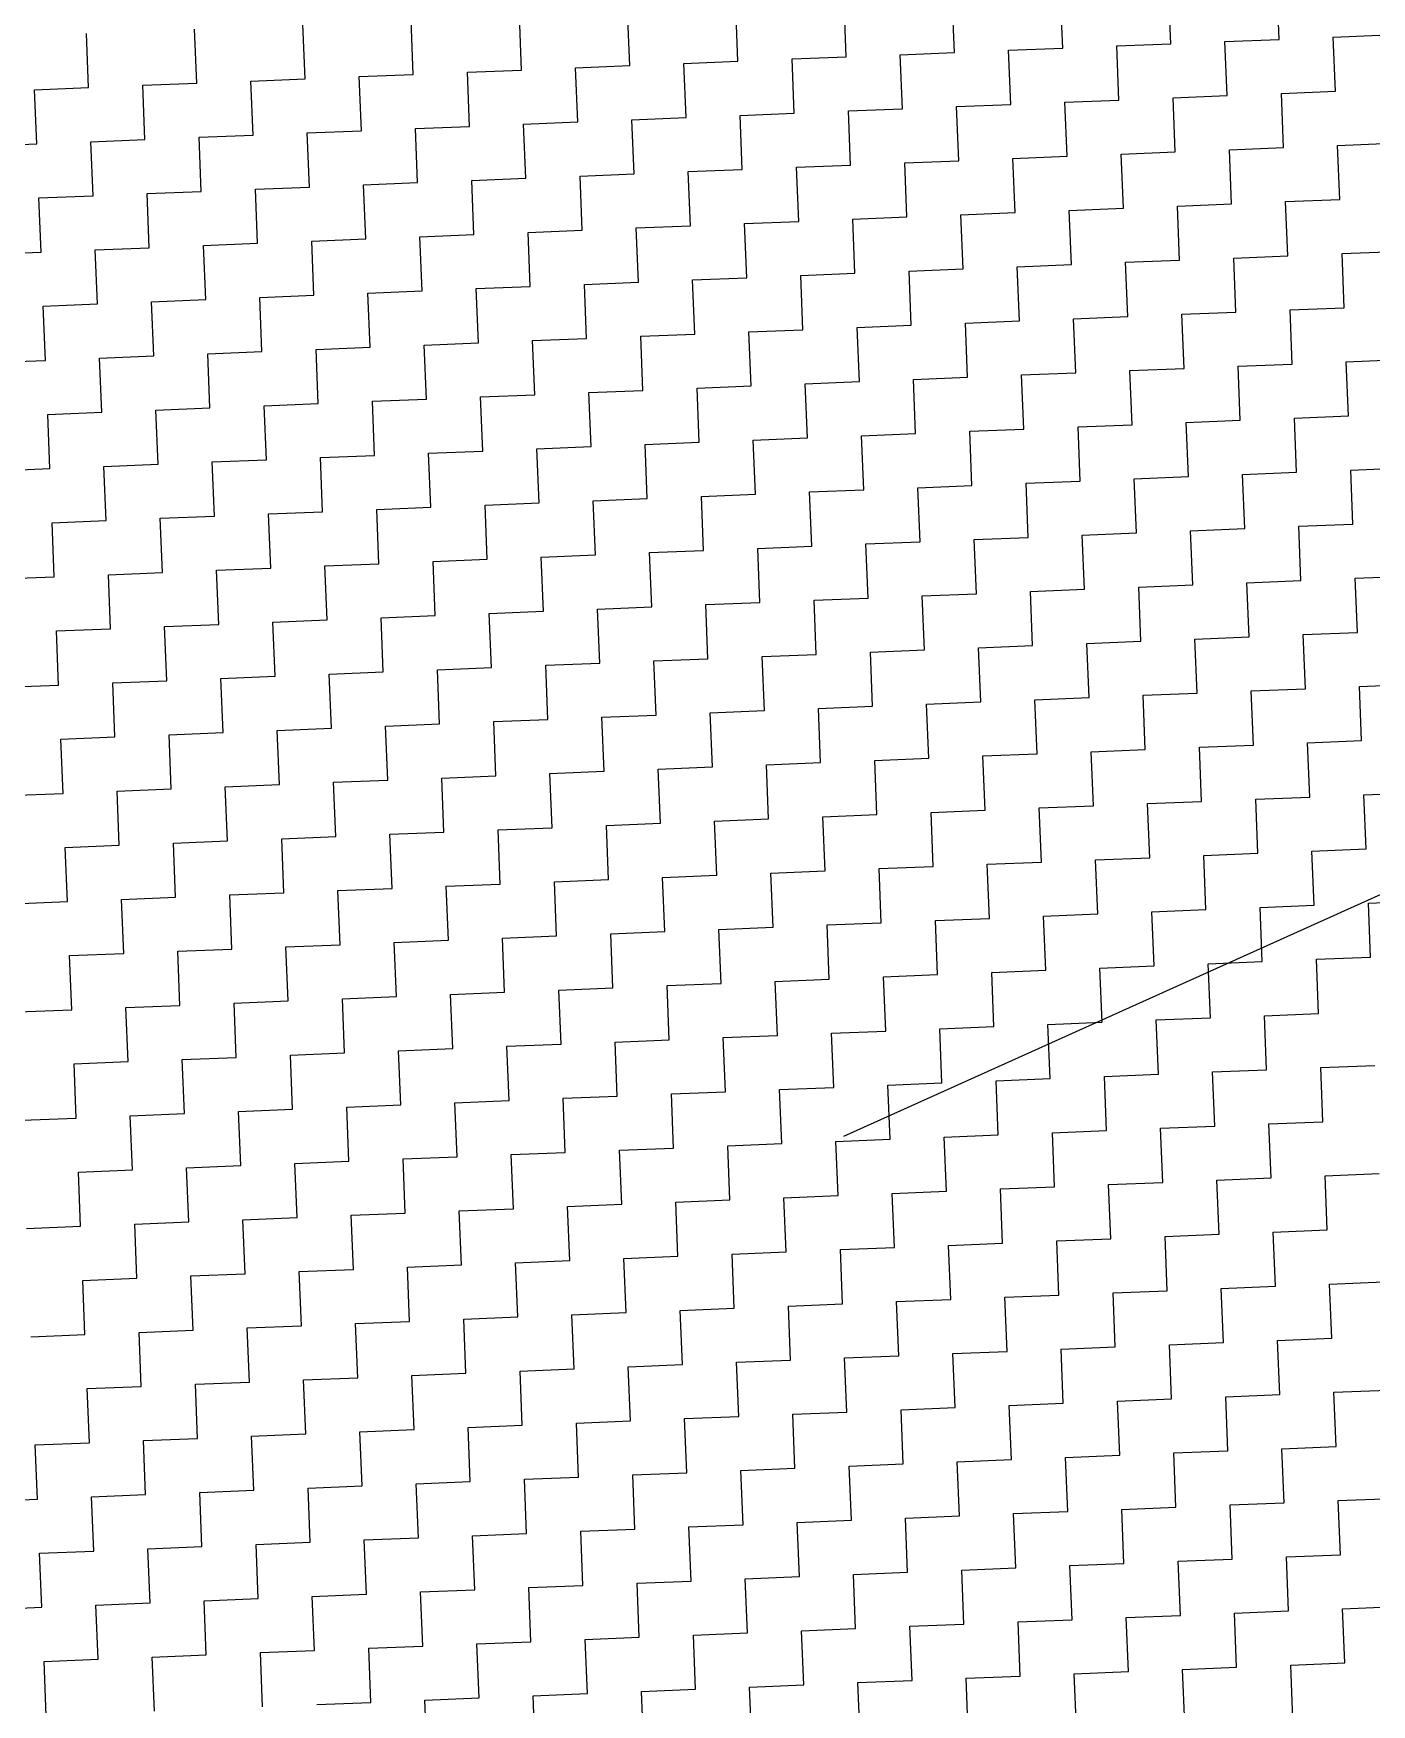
# Model space of a CAD drawing. Header units: metres. Extents: x 281802 to 284768, y 2076477 to 2081449.
# Drawn here: x 281966.5 to 282072.8, y 2077125.1 to 2077257.9 of the extents above; entities that cross this region are included whole.
import ezdxf

# ---------------------------------------------------------------- set-up
doc = ezdxf.new("R2010")
doc.units = ezdxf.units.M
doc.layers.add('POLY_HATCH', color=12, linetype='Continuous')

msp = doc.modelspace()

# ---------------------------------------------------------------- linework, layer by layer
msp.add_lwpolyline([(282095.68, 2077199.46), (282030.85, 2077170.25)])
at = {"layer": 'POLY_HATCH', "linetype": 'Continuous'}
for p, q in [((282048.25, 2077256.7), (282048.07, 2077260.99)), ((282056.84, 2077257.04), (282056.67, 2077261.34)), ((282065.44, 2077257.39), (282065.27, 2077261.69)), ((282013.86, 2077255.3), (282013.68, 2077259.6)), ((282022.45, 2077255.65), (282022.28, 2077259.95)), ((282031.05, 2077256), (282030.88, 2077260.3)), ((282039.65, 2077256.35), (282039.48, 2077260.65)), ((281979.47, 2077253.91), (281979.29, 2077258.21)), ((281988.07, 2077254.26), (281987.89, 2077258.56)), ((281996.66, 2077254.61), (281996.49, 2077258.9)), ((282005.26, 2077254.95), (282005.09, 2077259.25)), ((281970.87, 2077253.56), (281970.7, 2077257.86)), ((282052.55, 2077256.87), (282056.84, 2077257.04)), ((282052.72, 2077252.57), (282052.55, 2077256.87)), ((282061.14, 2077257.22), (282065.44, 2077257.39)), ((282061.32, 2077252.92), (282061.14, 2077257.22)), ((282069.74, 2077257.57), (282074.04, 2077257.74)), ((282069.91, 2077253.27), (282069.74, 2077257.57)), ((282018.16, 2077255.48), (282022.45, 2077255.65)), ((282018.33, 2077251.18), (282018.16, 2077255.48)), ((282026.75, 2077255.83), (282031.05, 2077256)), ((282026.93, 2077251.53), (282026.75, 2077255.83)), ((282035.35, 2077256.17), (282039.65, 2077256.35)), ((282035.52, 2077251.88), (282035.35, 2077256.17)), ((282043.95, 2077256.52), (282048.25, 2077256.7)), ((282044.12, 2077252.22), (282043.95, 2077256.52)), ((281983.77, 2077254.08), (281988.07, 2077254.26)), ((281983.94, 2077249.79), (281983.77, 2077254.08)), ((281992.36, 2077254.43), (281996.66, 2077254.61)), ((281992.54, 2077250.13), (281992.36, 2077254.43)), ((282000.96, 2077254.78), (282005.26, 2077254.95)), ((282001.14, 2077250.48), (282000.96, 2077254.78)), ((282009.56, 2077255.13), (282013.86, 2077255.3)), ((282009.73, 2077250.83), (282009.56, 2077255.13)), ((281966.57, 2077253.39), (281970.87, 2077253.56)), ((281966.75, 2077249.09), (281966.57, 2077253.39)), ((281975.17, 2077253.74), (281979.47, 2077253.91)), ((281975.34, 2077249.44), (281975.17, 2077253.74)), ((282057.02, 2077252.75), (282061.32, 2077252.92)), ((282057.19, 2077248.45), (282057.02, 2077252.75)), ((282065.62, 2077253.09), (282069.91, 2077253.27)), ((282065.79, 2077248.8), (282065.62, 2077253.09)), ((282022.63, 2077251.35), (282026.93, 2077251.53)), ((282031.23, 2077251.7), (282035.52, 2077251.88)), ((282031.4, 2077247.4), (282031.23, 2077251.7)), ((282039.82, 2077252.05), (282044.12, 2077252.22)), ((282040, 2077247.75), (282039.82, 2077252.05)), ((282048.42, 2077252.4), (282052.72, 2077252.57)), ((282048.6, 2077248.1), (282048.42, 2077252.4)), ((281988.24, 2077249.96), (281992.54, 2077250.13)), ((281996.84, 2077250.31), (282001.14, 2077250.48)), ((281997.01, 2077246.01), (281996.84, 2077250.31)), ((282005.43, 2077250.66), (282009.73, 2077250.83)), ((282005.61, 2077246.36), (282005.43, 2077250.66)), ((282014.03, 2077251), (282018.33, 2077251.18)), ((282014.21, 2077246.71), (282014.03, 2077251)), ((282022.8, 2077247.05), (282022.63, 2077251.35)), ((281962.45, 2077248.91), (281966.75, 2077249.09)), ((281971.05, 2077249.26), (281975.34, 2077249.44)), ((281971.22, 2077244.96), (281971.05, 2077249.26)), ((281979.64, 2077249.61), (281983.94, 2077249.79)), ((281979.82, 2077245.31), (281979.64, 2077249.61)), ((281988.41, 2077245.66), (281988.24, 2077249.96)), ((282061.49, 2077248.62), (282065.79, 2077248.8)), ((282070.09, 2077248.97), (282074.39, 2077249.14)), ((282070.26, 2077244.67), (282070.09, 2077248.97)), ((282035.7, 2077247.58), (282040, 2077247.75)), ((282035.87, 2077243.28), (282035.7, 2077247.58)), ((282044.3, 2077247.92), (282048.6, 2077248.1)), ((282044.47, 2077243.63), (282044.3, 2077247.92)), ((282052.89, 2077248.27), (282057.19, 2077248.45)), ((282053.07, 2077243.97), (282052.89, 2077248.27)), ((282061.67, 2077244.32), (282061.49, 2077248.62)), ((282001.31, 2077246.18), (282005.61, 2077246.36)), ((282001.48, 2077241.88), (282001.31, 2077246.18)), ((282009.91, 2077246.53), (282014.21, 2077246.71)), ((282010.08, 2077242.23), (282009.91, 2077246.53)), ((282018.5, 2077246.88), (282022.8, 2077247.05)), ((282018.68, 2077242.58), (282018.5, 2077246.88)), ((282027.1, 2077247.23), (282031.4, 2077247.4)), ((282027.28, 2077242.93), (282027.1, 2077247.23)), ((281966.92, 2077244.79), (281971.22, 2077244.96)), ((281967.1, 2077240.49), (281966.92, 2077244.79)), ((281975.52, 2077245.14), (281979.82, 2077245.31)), ((281975.69, 2077240.84), (281975.52, 2077245.14)), ((281984.12, 2077245.49), (281988.41, 2077245.66)), ((281984.29, 2077241.19), (281984.12, 2077245.49)), ((281992.71, 2077245.83), (281997.01, 2077246.01)), ((281992.89, 2077241.54), (281992.71, 2077245.83)), ((282040.17, 2077243.45), (282044.47, 2077243.63)), ((282040.35, 2077239.15), (282040.17, 2077243.45)), ((282048.77, 2077243.8), (282053.07, 2077243.97)), ((282048.94, 2077239.5), (282048.77, 2077243.8)), ((282057.37, 2077244.15), (282061.67, 2077244.32)), ((282057.54, 2077239.85), (282057.37, 2077244.15)), ((282065.96, 2077244.5), (282070.26, 2077244.67)), ((282066.14, 2077240.2), (282065.96, 2077244.5)), ((282005.78, 2077242.06), (282010.08, 2077242.23)), ((282014.38, 2077242.41), (282018.68, 2077242.58)), ((282014.55, 2077238.11), (282014.38, 2077242.41)), ((282022.98, 2077242.76), (282027.28, 2077242.93)), ((282023.15, 2077238.46), (282022.98, 2077242.76)), ((282031.57, 2077243.1), (282035.87, 2077243.28)), ((282031.75, 2077238.81), (282031.57, 2077243.1)), ((281971.39, 2077240.67), (281975.69, 2077240.84)), ((281979.99, 2077241.01), (281984.29, 2077241.19)), ((281980.17, 2077236.72), (281979.99, 2077241.01)), ((281988.59, 2077241.36), (281992.89, 2077241.54)), ((281988.76, 2077237.06), (281988.59, 2077241.36)), ((281997.19, 2077241.71), (282001.48, 2077241.88)), ((281997.36, 2077237.41), (281997.19, 2077241.71)), ((282005.96, 2077237.76), (282005.78, 2077242.06)), ((281962.8, 2077240.32), (281967.1, 2077240.49)), ((281971.57, 2077236.37), (281971.39, 2077240.67)), ((282044.64, 2077239.33), (282048.94, 2077239.5)), ((282053.24, 2077239.68), (282057.54, 2077239.85)), ((282053.42, 2077235.38), (282053.24, 2077239.68)), ((282061.84, 2077240.02), (282066.14, 2077240.2)), ((282062.01, 2077235.73), (282061.84, 2077240.02)), ((282070.44, 2077240.37), (282074.74, 2077240.55)), ((282070.61, 2077236.07), (282070.44, 2077240.37)), ((282018.85, 2077238.28), (282023.15, 2077238.46)), ((282019.03, 2077233.98), (282018.85, 2077238.28)), ((282027.45, 2077238.63), (282031.75, 2077238.81)), ((282027.62, 2077234.33), (282027.45, 2077238.63)), ((282036.05, 2077238.98), (282040.35, 2077239.15)), ((282036.22, 2077234.68), (282036.05, 2077238.98)), ((282044.82, 2077235.03), (282044.64, 2077239.33)), ((281984.46, 2077236.89), (281988.76, 2077237.06)), ((281984.64, 2077232.59), (281984.46, 2077236.89)), ((281993.06, 2077237.24), (281997.36, 2077237.41)), ((281993.24, 2077232.94), (281993.06, 2077237.24)), ((282001.66, 2077237.59), (282005.96, 2077237.76)), ((282001.83, 2077233.29), (282001.66, 2077237.59)), ((282010.26, 2077237.93), (282014.55, 2077238.11)), ((282010.43, 2077233.64), (282010.26, 2077237.93)), ((281967.27, 2077236.19), (281971.57, 2077236.37)), ((281967.44, 2077231.89), (281967.27, 2077236.19)), ((281975.87, 2077236.54), (281980.17, 2077236.72)), ((281976.04, 2077232.24), (281975.87, 2077236.54)), ((282057.71, 2077235.55), (282062.01, 2077235.73)), ((282057.89, 2077231.25), (282057.71, 2077235.55)), ((282066.31, 2077235.9), (282070.61, 2077236.07)), ((282066.49, 2077231.6), (282066.31, 2077235.9)), ((282023.33, 2077234.16), (282027.62, 2077234.33)), ((282023.5, 2077229.86), (282023.33, 2077234.16)), ((282031.92, 2077234.51), (282036.22, 2077234.68)), ((282032.1, 2077230.21), (282031.92, 2077234.51)), ((282040.52, 2077234.85), (282044.82, 2077235.03)), ((282040.69, 2077230.56), (282040.52, 2077234.85)), ((282049.12, 2077235.2), (282053.42, 2077235.38)), ((282049.29, 2077230.9), (282049.12, 2077235.2)), ((281988.94, 2077232.76), (281993.24, 2077232.94)), ((281997.53, 2077233.11), (282001.83, 2077233.29)), ((281997.71, 2077228.81), (281997.53, 2077233.11)), ((282006.13, 2077233.46), (282010.43, 2077233.64)), ((282006.31, 2077229.16), (282006.13, 2077233.46)), ((282014.73, 2077233.81), (282019.03, 2077233.98)), ((282014.9, 2077229.51), (282014.73, 2077233.81)), ((281963.15, 2077231.72), (281967.44, 2077231.89)), ((281971.74, 2077232.07), (281976.04, 2077232.24)), ((281971.92, 2077227.77), (281971.74, 2077232.07)), ((281980.34, 2077232.42), (281984.64, 2077232.59)), ((281980.51, 2077228.12), (281980.34, 2077232.42)), ((281989.11, 2077228.47), (281988.94, 2077232.76)), ((282062.19, 2077231.43), (282066.49, 2077231.6)), ((282070.78, 2077231.78), (282075.08, 2077231.95)), ((282070.96, 2077227.48), (282070.78, 2077231.78)), ((282027.8, 2077230.03), (282032.1, 2077230.21)), ((282036.4, 2077230.38), (282040.69, 2077230.56)), ((282036.57, 2077226.08), (282036.4, 2077230.38)), ((282044.99, 2077230.73), (282049.29, 2077230.9)), ((282045.17, 2077226.43), (282044.99, 2077230.73)), ((282053.59, 2077231.08), (282057.89, 2077231.25)), ((282053.76, 2077226.78), (282053.59, 2077231.08)), ((282062.36, 2077227.13), (282062.19, 2077231.43)), ((282002.01, 2077228.99), (282006.31, 2077229.16)), ((282002.18, 2077224.69), (282002.01, 2077228.99)), ((282010.6, 2077229.34), (282014.9, 2077229.51)), ((282010.78, 2077225.04), (282010.6, 2077229.34)), ((282019.2, 2077229.69), (282023.5, 2077229.86)), ((282019.38, 2077225.39), (282019.2, 2077229.69)), ((282027.97, 2077225.74), (282027.8, 2077230.03)), ((281967.62, 2077227.6), (281971.92, 2077227.77)), ((281967.79, 2077223.3), (281967.62, 2077227.6)), ((281976.22, 2077227.94), (281980.51, 2077228.12)), ((281976.39, 2077223.65), (281976.22, 2077227.94)), ((281984.81, 2077228.29), (281989.11, 2077228.47)), ((281984.99, 2077223.99), (281984.81, 2077228.29)), ((281993.41, 2077228.64), (281997.71, 2077228.81)), ((281993.58, 2077224.34), (281993.41, 2077228.64)), ((282040.87, 2077226.26), (282045.17, 2077226.43)), ((282041.04, 2077221.96), (282040.87, 2077226.26)), ((282049.47, 2077226.61), (282053.76, 2077226.78)), ((282049.64, 2077222.31), (282049.47, 2077226.61)), ((282058.06, 2077226.95), (282062.36, 2077227.13)), ((282058.24, 2077222.66), (282058.06, 2077226.95)), ((282066.66, 2077227.3), (282070.96, 2077227.48)), ((282066.83, 2077223), (282066.66, 2077227.3)), ((282006.48, 2077224.86), (282010.78, 2077225.04)), ((282006.65, 2077220.57), (282006.48, 2077224.86)), ((282015.08, 2077225.21), (282019.38, 2077225.39)), ((282015.25, 2077220.91), (282015.08, 2077225.21)), ((282023.67, 2077225.56), (282027.97, 2077225.74)), ((282023.85, 2077221.26), (282023.67, 2077225.56)), ((282032.27, 2077225.91), (282036.57, 2077226.08)), ((282032.45, 2077221.61), (282032.27, 2077225.91)), ((281972.09, 2077223.47), (281976.39, 2077223.65)), ((281980.69, 2077223.82), (281984.99, 2077223.99)), ((281980.86, 2077219.52), (281980.69, 2077223.82)), ((281989.29, 2077224.17), (281993.58, 2077224.34)), ((281989.46, 2077219.87), (281989.29, 2077224.17)), ((281997.88, 2077224.52), (282002.18, 2077224.69)), ((281998.06, 2077220.22), (281997.88, 2077224.52)), ((281963.49, 2077223.12), (281967.79, 2077223.3)), ((281972.27, 2077219.17), (281972.09, 2077223.47)), ((282045.34, 2077222.13), (282049.64, 2077222.31)), ((282053.94, 2077222.48), (282058.24, 2077222.66)), ((282054.11, 2077218.18), (282053.94, 2077222.48)), ((282062.54, 2077222.83), (282066.83, 2077223)), ((282062.71, 2077218.53), (282062.54, 2077222.83)), ((282071.13, 2077223.18), (282075.43, 2077223.35)), ((282071.31, 2077218.88), (282071.13, 2077223.18)), ((282010.95, 2077220.74), (282015.25, 2077220.91)), ((282019.55, 2077221.09), (282023.85, 2077221.26)), ((282019.72, 2077216.79), (282019.55, 2077221.09)), ((282028.15, 2077221.44), (282032.45, 2077221.61)), ((282028.32, 2077217.14), (282028.15, 2077221.44)), ((282036.74, 2077221.78), (282041.04, 2077221.96)), ((282036.92, 2077217.49), (282036.74, 2077221.78)), ((282045.52, 2077217.83), (282045.34, 2077222.13)), ((281985.16, 2077219.69), (281989.46, 2077219.87)), ((281985.34, 2077215.4), (281985.16, 2077219.69)), ((281993.76, 2077220.04), (281998.06, 2077220.22)), ((281993.93, 2077215.74), (281993.76, 2077220.04)), ((282002.36, 2077220.39), (282006.65, 2077220.57)), ((282002.53, 2077216.09), (282002.36, 2077220.39)), ((282011.13, 2077216.44), (282010.95, 2077220.74)), ((281967.97, 2077219), (281972.27, 2077219.17)), ((281968.14, 2077214.7), (281967.97, 2077219)), ((281976.56, 2077219.35), (281980.86, 2077219.52)), ((281976.74, 2077215.05), (281976.56, 2077219.35)), ((282058.41, 2077218.36), (282062.71, 2077218.53)), ((282058.59, 2077214.06), (282058.41, 2077218.36)), ((282067.01, 2077218.71), (282071.31, 2077218.88)), ((282067.18, 2077214.41), (282067.01, 2077218.71)), ((282024.02, 2077216.96), (282028.32, 2077217.14)), ((282024.2, 2077212.67), (282024.02, 2077216.96)), ((282032.62, 2077217.31), (282036.92, 2077217.49)), ((282032.79, 2077213.01), (282032.62, 2077217.31)), ((282041.22, 2077217.66), (282045.52, 2077217.83)), ((282041.39, 2077213.36), (282041.22, 2077217.66)), ((282049.81, 2077218.01), (282054.11, 2077218.18)), ((282049.99, 2077213.71), (282049.81, 2077218.01)), ((281989.63, 2077215.57), (281993.93, 2077215.74)), ((281989.81, 2077211.27), (281989.63, 2077215.57)), ((281998.23, 2077215.92), (282002.53, 2077216.09)), ((281998.41, 2077211.62), (281998.23, 2077215.92)), ((282006.83, 2077216.27), (282011.13, 2077216.44)), ((282007, 2077211.97), (282006.83, 2077216.27)), ((282015.43, 2077216.62), (282019.72, 2077216.79)), ((282015.6, 2077212.32), (282015.43, 2077216.62)), ((281963.84, 2077214.53), (281968.14, 2077214.7)), ((281972.44, 2077214.87), (281976.74, 2077215.05)), ((281972.61, 2077210.58), (281972.44, 2077214.87)), ((281981.04, 2077215.22), (281985.34, 2077215.4)), ((281981.21, 2077210.92), (281981.04, 2077215.22)), ((282062.88, 2077214.23), (282067.18, 2077214.41)), ((282063.06, 2077209.93), (282062.88, 2077214.23)), ((282071.48, 2077214.58), (282075.78, 2077214.76)), ((282071.66, 2077210.28), (282071.48, 2077214.58)), ((282028.5, 2077212.84), (282032.79, 2077213.01)), ((282037.09, 2077213.19), (282041.39, 2077213.36)), ((282037.27, 2077208.89), (282037.09, 2077213.19)), ((282045.69, 2077213.54), (282049.99, 2077213.71)), ((282045.86, 2077209.24), (282045.69, 2077213.54)), ((282054.29, 2077213.88), (282058.59, 2077214.06)), ((282054.46, 2077209.59), (282054.29, 2077213.88)), ((281994.11, 2077211.45), (281998.41, 2077211.62)), ((282002.7, 2077211.79), (282007, 2077211.97)), ((282002.88, 2077207.5), (282002.7, 2077211.79)), ((282011.3, 2077212.14), (282015.6, 2077212.32)), ((282011.48, 2077207.84), (282011.3, 2077212.14)), ((282019.9, 2077212.49), (282024.2, 2077212.67)), ((282020.07, 2077208.19), (282019.9, 2077212.49)), ((282028.67, 2077208.54), (282028.5, 2077212.84)), ((281968.31, 2077210.4), (281972.61, 2077210.58)), ((281968.49, 2077206.1), (281968.31, 2077210.4)), ((281976.91, 2077210.75), (281981.21, 2077210.92)), ((281977.09, 2077206.45), (281976.91, 2077210.75)), ((281985.51, 2077211.1), (281989.81, 2077211.27)), ((281985.68, 2077206.8), (281985.51, 2077211.1)), ((281994.28, 2077207.15), (281994.11, 2077211.45)), ((282067.36, 2077210.11), (282071.66, 2077210.28)), ((282041.57, 2077209.06), (282045.86, 2077209.24)), ((282041.74, 2077204.76), (282041.57, 2077209.06)), ((282050.16, 2077209.41), (282054.46, 2077209.59)), ((282050.34, 2077205.11), (282050.16, 2077209.41)), ((282058.76, 2077209.76), (282063.06, 2077209.93)), ((282058.93, 2077205.46), (282058.76, 2077209.76)), ((282067.53, 2077205.81), (282067.36, 2077210.11)), ((282007.18, 2077207.67), (282011.48, 2077207.84)), ((282007.35, 2077203.37), (282007.18, 2077207.67)), ((282015.77, 2077208.02), (282020.07, 2077208.19)), ((282015.95, 2077203.72), (282015.77, 2077208.02)), ((282024.37, 2077208.37), (282028.67, 2077208.54)), ((282024.55, 2077204.07), (282024.37, 2077208.37)), ((282032.97, 2077208.71), (282037.27, 2077208.89)), ((282033.14, 2077204.42), (282032.97, 2077208.71)), ((281972.79, 2077206.28), (281977.09, 2077206.45)), ((281972.96, 2077201.98), (281972.79, 2077206.28)), ((281981.38, 2077206.62), (281985.68, 2077206.8)), ((281981.56, 2077202.33), (281981.38, 2077206.62)), ((281989.98, 2077206.97), (281994.28, 2077207.15)), ((281990.16, 2077202.67), (281989.98, 2077206.97)), ((281998.58, 2077207.32), (282002.88, 2077207.5)), ((281998.75, 2077203.02), (281998.58, 2077207.32)), ((281964.19, 2077205.93), (281968.49, 2077206.1)), ((282046.04, 2077204.94), (282050.34, 2077205.11)), ((282054.64, 2077205.29), (282058.93, 2077205.46)), ((282054.81, 2077200.99), (282054.64, 2077205.29)), ((282063.23, 2077205.64), (282067.53, 2077205.81)), ((282063.41, 2077201.34), (282063.23, 2077205.64)), ((282071.83, 2077205.98), (282076.13, 2077206.16)), ((282072, 2077201.69), (282071.83, 2077205.98)), ((282011.65, 2077203.55), (282015.95, 2077203.72)), ((282020.25, 2077203.89), (282024.55, 2077204.07)), ((282020.42, 2077199.6), (282020.25, 2077203.89)), ((282028.84, 2077204.24), (282033.14, 2077204.42)), ((282029.02, 2077199.94), (282028.84, 2077204.24)), ((282037.44, 2077204.59), (282041.74, 2077204.76)), ((282037.62, 2077200.29), (282037.44, 2077204.59)), ((282046.21, 2077200.64), (282046.04, 2077204.94)), ((281977.26, 2077202.15), (281981.56, 2077202.33)), ((281985.86, 2077202.5), (281990.16, 2077202.67)), ((281986.03, 2077198.2), (281985.86, 2077202.5)), ((281994.45, 2077202.85), (281998.75, 2077203.02)), ((281994.63, 2077198.55), (281994.45, 2077202.85)), ((282003.05, 2077203.2), (282007.35, 2077203.37)), ((282003.23, 2077198.9), (282003.05, 2077203.2)), ((282011.82, 2077199.25), (282011.65, 2077203.55)), ((281968.66, 2077201.8), (281972.96, 2077201.98)), ((281968.84, 2077197.5), (281968.66, 2077201.8)), ((281977.43, 2077197.85), (281977.26, 2077202.15)), ((282050.51, 2077200.81), (282054.81, 2077200.99)), ((282059.11, 2077201.16), (282063.41, 2077201.34)), ((282059.28, 2077196.86), (282059.11, 2077201.16)), ((282067.71, 2077201.51), (282072, 2077201.69)), ((282067.88, 2077197.21), (282067.71, 2077201.51)), ((282024.72, 2077199.77), (282029.02, 2077199.94)), ((282024.89, 2077195.47), (282024.72, 2077199.77)), ((282033.32, 2077200.12), (282037.62, 2077200.29)), ((282033.49, 2077195.82), (282033.32, 2077200.12)), ((282041.91, 2077200.47), (282046.21, 2077200.64)), ((282042.09, 2077196.17), (282041.91, 2077200.47)), ((282050.69, 2077196.52), (282050.51, 2077200.81)), ((281990.33, 2077198.38), (281994.63, 2077198.55)), ((281990.5, 2077194.08), (281990.33, 2077198.38)), ((281998.93, 2077198.72), (282003.23, 2077198.9)), ((281999.1, 2077194.43), (281998.93, 2077198.72)), ((282007.52, 2077199.07), (282011.82, 2077199.25)), ((282007.7, 2077194.77), (282007.52, 2077199.07)), ((282016.12, 2077199.42), (282020.42, 2077199.6)), ((282016.3, 2077195.12), (282016.12, 2077199.42)), ((281964.54, 2077197.33), (281968.84, 2077197.5)), ((281973.14, 2077197.68), (281977.43, 2077197.85)), ((281973.31, 2077193.38), (281973.14, 2077197.68)), ((281981.73, 2077198.03), (281986.03, 2077198.2)), ((281981.91, 2077193.73), (281981.73, 2077198.03)), ((282063.58, 2077197.04), (282067.88, 2077197.21)), ((282063.76, 2077192.74), (282063.58, 2077197.04)), ((282072.18, 2077197.39), (282076.48, 2077197.56)), ((282072.35, 2077193.09), (282072.18, 2077197.39)), ((282029.19, 2077195.64), (282033.49, 2077195.82)), ((282037.79, 2077195.99), (282042.09, 2077196.17)), ((282037.96, 2077191.69), (282037.79, 2077195.99)), ((282046.39, 2077196.34), (282050.69, 2077196.52)), ((282046.56, 2077192.04), (282046.39, 2077196.34)), ((282054.98, 2077196.69), (282059.28, 2077196.86)), ((282055.16, 2077192.39), (282054.98, 2077196.69)), ((281994.8, 2077194.25), (281999.1, 2077194.43)), ((282003.4, 2077194.6), (282007.7, 2077194.77)), ((282003.57, 2077190.3), (282003.4, 2077194.6)), ((282012, 2077194.95), (282016.3, 2077195.12)), ((282012.17, 2077190.65), (282012, 2077194.95)), ((282020.59, 2077195.3), (282024.89, 2077195.47)), ((282020.77, 2077191), (282020.59, 2077195.3)), ((282029.37, 2077191.35), (282029.19, 2077195.64)), ((281969.01, 2077193.21), (281973.31, 2077193.38)), ((281969.19, 2077188.91), (281969.01, 2077193.21)), ((281977.61, 2077193.55), (281981.91, 2077193.73)), ((281977.78, 2077189.26), (281977.61, 2077193.55)), ((281986.21, 2077193.9), (281990.5, 2077194.08)), ((281986.38, 2077189.6), (281986.21, 2077193.9)), ((281994.98, 2077189.95), (281994.8, 2077194.25)), ((282068.05, 2077192.91), (282072.35, 2077193.09)), ((282033.66, 2077191.52), (282037.96, 2077191.69)), ((282042.26, 2077191.87), (282046.56, 2077192.04)), ((282042.44, 2077187.57), (282042.26, 2077191.87)), ((282050.86, 2077192.22), (282055.16, 2077192.39)), ((282051.03, 2077187.92), (282050.86, 2077192.22)), ((282059.46, 2077192.57), (282063.76, 2077192.74)), ((282059.63, 2077188.27), (282059.46, 2077192.57)), ((282068.23, 2077188.62), (282068.05, 2077192.91)), ((282007.87, 2077190.48), (282012.17, 2077190.65)), ((282008.05, 2077186.18), (282007.87, 2077190.48)), ((282016.47, 2077190.82), (282020.77, 2077191)), ((282016.64, 2077186.53), (282016.47, 2077190.82)), ((282025.07, 2077191.17), (282029.37, 2077191.35)), ((282025.24, 2077186.87), (282025.07, 2077191.17)), ((282033.84, 2077187.22), (282033.66, 2077191.52)), ((281973.48, 2077189.08), (281977.78, 2077189.26)), ((281973.66, 2077184.78), (281973.48, 2077189.08)), ((281982.08, 2077189.43), (281986.38, 2077189.6)), ((281982.26, 2077185.13), (281982.08, 2077189.43)), ((281990.68, 2077189.78), (281994.98, 2077189.95)), ((281990.85, 2077185.48), (281990.68, 2077189.78)), ((281999.28, 2077190.13), (282003.57, 2077190.3)), ((281999.45, 2077185.83), (281999.28, 2077190.13)), ((281964.89, 2077188.73), (281969.19, 2077188.91)), ((282046.73, 2077187.74), (282051.03, 2077187.92)), ((282046.91, 2077183.45), (282046.73, 2077187.74)), ((282055.33, 2077188.09), (282059.63, 2077188.27)), ((282055.51, 2077183.79), (282055.33, 2077188.09)), ((282063.93, 2077188.44), (282068.23, 2077188.62)), ((282064.1, 2077184.14), (282063.93, 2077188.44)), ((282072.53, 2077188.79), (282076.83, 2077188.96)), ((282072.7, 2077184.49), (282072.53, 2077188.79)), ((282012.35, 2077186.35), (282016.64, 2077186.53)), ((282020.94, 2077186.7), (282025.24, 2077186.87)), ((282021.12, 2077182.4), (282020.94, 2077186.7)), ((282029.54, 2077187.05), (282033.84, 2077187.22)), ((282029.71, 2077182.75), (282029.54, 2077187.05)), ((282038.14, 2077187.4), (282042.44, 2077187.57)), ((282038.31, 2077183.1), (282038.14, 2077187.4)), ((281977.96, 2077184.96), (281982.26, 2077185.13)), ((281986.55, 2077185.31), (281990.85, 2077185.48)), ((281986.73, 2077181.01), (281986.55, 2077185.31)), ((281995.15, 2077185.65), (281999.45, 2077185.83)), ((281995.33, 2077181.36), (281995.15, 2077185.65)), ((282003.75, 2077186), (282008.05, 2077186.18)), ((282003.92, 2077181.7), (282003.75, 2077186)), ((282012.52, 2077182.05), (282012.35, 2077186.35)), ((281969.36, 2077184.61), (281973.66, 2077184.78)), ((281969.53, 2077180.31), (281969.36, 2077184.61)), ((281978.13, 2077180.66), (281977.96, 2077184.96)), ((282051.21, 2077183.62), (282055.51, 2077183.79)), ((282059.8, 2077183.97), (282064.1, 2077184.14)), ((282059.98, 2077179.67), (282059.8, 2077183.97)), ((282068.4, 2077184.32), (282072.7, 2077184.49)), ((282068.58, 2077180.02), (282068.4, 2077184.32)), ((282016.82, 2077182.23), (282021.12, 2077182.4)), ((282025.42, 2077182.57), (282029.71, 2077182.75)), ((282025.59, 2077178.28), (282025.42, 2077182.57)), ((282034.01, 2077182.92), (282038.31, 2077183.1)), ((282034.19, 2077178.62), (282034.01, 2077182.92)), ((282042.61, 2077183.27), (282046.91, 2077183.45)), ((282042.78, 2077178.97), (282042.61, 2077183.27)), ((282051.38, 2077179.32), (282051.21, 2077183.62)), ((281991.03, 2077181.18), (281995.33, 2077181.36)), ((281991.2, 2077176.88), (281991.03, 2077181.18)), ((281999.62, 2077181.53), (282003.92, 2077181.7)), ((281999.8, 2077177.23), (281999.62, 2077181.53)), ((282008.22, 2077181.88), (282012.52, 2077182.05)), ((282008.4, 2077177.58), (282008.22, 2077181.88)), ((282016.99, 2077177.93), (282016.82, 2077182.23)), ((281965.24, 2077180.14), (281969.53, 2077180.31)), ((281973.83, 2077180.48), (281978.13, 2077180.66)), ((281974.01, 2077176.19), (281973.83, 2077180.48)), ((281982.43, 2077180.83), (281986.73, 2077181.01)), ((281982.6, 2077176.53), (281982.43, 2077180.83)), ((282064.28, 2077179.84), (282068.58, 2077180.02)), ((282064.45, 2077175.55), (282064.28, 2077179.84)), ((282029.89, 2077178.45), (282034.19, 2077178.62)), ((282030.06, 2077174.15), (282029.89, 2077178.45)), ((282038.49, 2077178.8), (282042.78, 2077178.97)), ((282038.66, 2077174.5), (282038.49, 2077178.8)), ((282047.08, 2077179.15), (282051.38, 2077179.32)), ((282047.26, 2077174.85), (282047.08, 2077179.15)), ((282055.68, 2077179.5), (282059.98, 2077179.67)), ((282055.85, 2077175.2), (282055.68, 2077179.5)), ((281995.5, 2077177.06), (281999.8, 2077177.23)), ((282004.1, 2077177.41), (282008.4, 2077177.58)), ((282004.27, 2077173.11), (282004.1, 2077177.41)), ((282012.69, 2077177.75), (282016.99, 2077177.93)), ((282012.87, 2077173.46), (282012.69, 2077177.75)), ((282021.29, 2077178.1), (282025.59, 2077178.28)), ((282021.47, 2077173.8), (282021.29, 2077178.1)), ((281969.71, 2077176.01), (281974.01, 2077176.19)), ((281969.88, 2077171.71), (281969.71, 2077176.01)), ((281978.31, 2077176.36), (281982.6, 2077176.53)), ((281978.48, 2077172.06), (281978.31, 2077176.36)), ((281986.9, 2077176.71), (281991.2, 2077176.88)), ((281987.08, 2077172.41), (281986.9, 2077176.71)), ((281995.67, 2077172.76), (281995.5, 2077177.06)), ((282068.75, 2077175.72), (282073.05, 2077175.89)), ((282034.36, 2077174.33), (282038.66, 2077174.5)), ((282042.96, 2077174.67), (282047.26, 2077174.85)), ((282043.13, 2077170.38), (282042.96, 2077174.67)), ((282051.56, 2077175.02), (282055.85, 2077175.2)), ((282051.73, 2077170.72), (282051.56, 2077175.02)), ((282060.15, 2077175.37), (282064.45, 2077175.55)), ((282060.33, 2077171.07), (282060.15, 2077175.37)), ((282068.92, 2077171.42), (282068.75, 2077175.72)), ((281999.97, 2077172.93), (282004.27, 2077173.11)), ((282008.57, 2077173.28), (282012.87, 2077173.46)), ((282008.74, 2077168.98), (282008.57, 2077173.28)), ((282017.17, 2077173.63), (282021.47, 2077173.8)), ((282017.34, 2077169.33), (282017.17, 2077173.63)), ((282025.76, 2077173.98), (282030.06, 2077174.15)), ((282025.94, 2077169.68), (282025.76, 2077173.98)), ((282034.54, 2077170.03), (282034.36, 2077174.33)), ((281974.18, 2077171.89), (281978.48, 2077172.06)), ((281974.36, 2077167.59), (281974.18, 2077171.89)), ((281982.78, 2077172.24), (281987.08, 2077172.41)), ((281982.95, 2077167.94), (281982.78, 2077172.24)), ((281991.38, 2077172.58), (281995.67, 2077172.76)), ((281991.55, 2077168.29), (281991.38, 2077172.58)), ((282000.15, 2077168.63), (281999.97, 2077172.93)), ((281965.58, 2077171.54), (281969.88, 2077171.71)), ((282047.43, 2077170.55), (282051.73, 2077170.72)), ((282047.61, 2077166.25), (282047.43, 2077170.55)), ((282056.03, 2077170.9), (282060.33, 2077171.07)), ((282056.2, 2077166.6), (282056.03, 2077170.9)), ((282064.63, 2077171.25), (282068.92, 2077171.42)), ((282064.8, 2077166.95), (282064.63, 2077171.25)), ((282013.04, 2077169.16), (282017.34, 2077169.33)), ((282013.22, 2077164.86), (282013.04, 2077169.16)), ((282021.64, 2077169.5), (282025.94, 2077169.68)), ((282021.81, 2077165.21), (282021.64, 2077169.5)), ((282030.24, 2077169.85), (282034.54, 2077170.03)), ((282030.41, 2077165.55), (282030.24, 2077169.85)), ((282038.83, 2077170.2), (282043.13, 2077170.38)), ((282039.01, 2077165.9), (282038.83, 2077170.2)), ((281978.65, 2077167.76), (281982.95, 2077167.94)), ((281987.25, 2077168.11), (281991.55, 2077168.29)), ((281987.43, 2077163.81), (281987.25, 2077168.11)), ((281995.85, 2077168.46), (282000.15, 2077168.63)), ((281996.02, 2077164.16), (281995.85, 2077168.46)), ((282004.45, 2077168.81), (282008.74, 2077168.98)), ((282004.62, 2077164.51), (282004.45, 2077168.81)), ((281970.06, 2077167.41), (281974.36, 2077167.59)), ((281970.23, 2077163.12), (281970.06, 2077167.41)), ((281978.83, 2077163.46), (281978.65, 2077167.76)), ((282051.9, 2077166.43), (282056.2, 2077166.6)), ((282060.5, 2077166.77), (282064.8, 2077166.95)), ((282060.68, 2077162.48), (282060.5, 2077166.77)), ((282069.1, 2077167.12), (282073.4, 2077167.3)), ((282069.27, 2077162.82), (282069.1, 2077167.12)), ((282017.52, 2077165.03), (282021.81, 2077165.21)), ((282026.11, 2077165.38), (282030.41, 2077165.55)), ((282026.29, 2077161.08), (282026.11, 2077165.38)), ((282034.71, 2077165.73), (282039.01, 2077165.9)), ((282034.88, 2077161.43), (282034.71, 2077165.73)), ((282043.31, 2077166.08), (282047.61, 2077166.25)), ((282043.48, 2077161.78), (282043.31, 2077166.08)), ((282052.08, 2077162.13), (282051.9, 2077166.43)), ((281983.13, 2077163.64), (281987.43, 2077163.81)), ((281991.72, 2077163.99), (281996.02, 2077164.16)), ((281991.9, 2077159.69), (281991.72, 2077163.99)), ((282000.32, 2077164.34), (282004.62, 2077164.51)), ((282000.5, 2077160.04), (282000.32, 2077164.34)), ((282008.92, 2077164.68), (282013.22, 2077164.86)), ((282009.09, 2077160.39), (282008.92, 2077164.68)), ((282017.69, 2077160.73), (282017.52, 2077165.03)), ((281965.93, 2077162.94), (281970.23, 2077163.12)), ((281974.53, 2077163.29), (281978.83, 2077163.46)), ((281974.7, 2077158.99), (281974.53, 2077163.29)), ((281983.3, 2077159.34), (281983.13, 2077163.64)), ((282056.38, 2077162.3), (282060.68, 2077162.48)), ((282064.97, 2077162.65), (282069.27, 2077162.82)), ((282065.15, 2077158.35), (282064.97, 2077162.65)), ((282030.59, 2077161.26), (282034.88, 2077161.43)), ((282030.76, 2077156.96), (282030.59, 2077161.26)), ((282039.18, 2077161.6), (282043.48, 2077161.78)), ((282039.36, 2077157.31), (282039.18, 2077161.6)), ((282047.78, 2077161.95), (282052.08, 2077162.13)), ((282047.95, 2077157.65), (282047.78, 2077161.95)), ((282056.55, 2077158), (282056.38, 2077162.3)), ((281996.2, 2077159.86), (282000.5, 2077160.04)), ((281996.37, 2077155.56), (281996.2, 2077159.86)), ((282004.79, 2077160.21), (282009.09, 2077160.39)), ((282004.97, 2077155.91), (282004.79, 2077160.21)), ((282013.39, 2077160.56), (282017.69, 2077160.73)), ((282013.57, 2077156.26), (282013.39, 2077160.56)), ((282021.99, 2077160.91), (282026.29, 2077161.08)), ((282022.16, 2077156.61), (282021.99, 2077160.91)), ((281970.4, 2077158.82), (281974.7, 2077158.99)), ((281970.58, 2077154.52), (281970.4, 2077158.82)), ((281979, 2077159.17), (281983.3, 2077159.34)), ((281979.18, 2077154.87), (281979, 2077159.17)), ((281987.6, 2077159.51), (281991.9, 2077159.69)), ((281987.77, 2077155.22), (281987.6, 2077159.51)), ((282069.45, 2077158.53), (282073.75, 2077158.7)), ((282069.62, 2077154.23), (282069.45, 2077158.53)), ((282035.06, 2077157.13), (282039.36, 2077157.31)), ((282043.66, 2077157.48), (282047.95, 2077157.65)), ((282043.83, 2077153.18), (282043.66, 2077157.48)), ((282052.25, 2077157.83), (282056.55, 2077158)), ((282052.43, 2077153.53), (282052.25, 2077157.83)), ((282060.85, 2077158.18), (282065.15, 2077158.35)), ((282061.02, 2077153.88), (282060.85, 2077158.18)), ((282000.67, 2077155.74), (282004.97, 2077155.91)), ((282009.27, 2077156.09), (282013.57, 2077156.26)), ((282009.44, 2077151.79), (282009.27, 2077156.09)), ((282017.86, 2077156.43), (282022.16, 2077156.61)), ((282018.04, 2077152.14), (282017.86, 2077156.43)), ((282026.46, 2077156.78), (282030.76, 2077156.96)), ((282026.64, 2077152.48), (282026.46, 2077156.78)), ((282035.23, 2077152.83), (282035.06, 2077157.13)), ((281966.28, 2077154.34), (281970.58, 2077154.52)), ((281974.88, 2077154.69), (281979.18, 2077154.87)), ((281975.05, 2077150.39), (281974.88, 2077154.69)), ((281983.47, 2077155.04), (281987.77, 2077155.22)), ((281983.65, 2077150.74), (281983.47, 2077155.04)), ((281992.07, 2077155.39), (281996.37, 2077155.56)), ((281992.25, 2077151.09), (281992.07, 2077155.39)), ((282000.84, 2077151.44), (282000.67, 2077155.74)), ((282039.53, 2077153.01), (282043.83, 2077153.18)), ((282048.13, 2077153.36), (282052.43, 2077153.53)), ((282048.3, 2077149.06), (282048.13, 2077153.36)), ((282056.73, 2077153.7), (282061.02, 2077153.88)), ((282056.9, 2077149.41), (282056.73, 2077153.7)), ((282065.32, 2077154.05), (282069.62, 2077154.23)), ((282065.5, 2077149.75), (282065.32, 2077154.05)), ((282013.74, 2077151.96), (282018.04, 2077152.14)), ((282013.91, 2077147.66), (282013.74, 2077151.96)), ((282022.34, 2077152.31), (282026.64, 2077152.48)), ((282022.51, 2077148.01), (282022.34, 2077152.31)), ((282030.93, 2077152.66), (282035.23, 2077152.83)), ((282031.11, 2077148.36), (282030.93, 2077152.66)), ((282039.71, 2077148.71), (282039.53, 2077153.01)), ((281979.35, 2077150.57), (281983.65, 2077150.74)), ((281979.52, 2077146.27), (281979.35, 2077150.57)), ((281987.95, 2077150.92), (281992.25, 2077151.09)), ((281988.12, 2077146.62), (281987.95, 2077150.92)), ((281996.54, 2077151.27), (282000.84, 2077151.44)), ((281996.72, 2077146.97), (281996.54, 2077151.27)), ((282005.14, 2077151.61), (282009.44, 2077151.79)), ((282005.32, 2077147.32), (282005.14, 2077151.61)), ((281970.75, 2077150.22), (281975.05, 2077150.39)), ((281970.93, 2077145.92), (281970.75, 2077150.22)), ((282052.6, 2077149.23), (282056.9, 2077149.41)), ((282052.78, 2077144.93), (282052.6, 2077149.23)), ((282061.2, 2077149.58), (282065.5, 2077149.75)), ((282061.37, 2077145.28), (282061.2, 2077149.58)), ((282069.8, 2077149.93), (282074.09, 2077150.1)), ((282069.97, 2077145.63), (282069.8, 2077149.93)), ((282018.21, 2077147.84), (282022.51, 2077148.01)), ((282026.81, 2077148.19), (282031.11, 2077148.36)), ((282026.98, 2077143.89), (282026.81, 2077148.19)), ((282035.41, 2077148.53), (282039.71, 2077148.71)), ((282035.58, 2077144.24), (282035.41, 2077148.53)), ((282044, 2077148.88), (282048.3, 2077149.06)), ((282044.18, 2077144.58), (282044, 2077148.88)), ((281983.82, 2077146.44), (281988.12, 2077146.62)), ((281992.42, 2077146.79), (281996.72, 2077146.97)), ((281992.59, 2077142.49), (281992.42, 2077146.79)), ((282001.02, 2077147.14), (282005.32, 2077147.32)), ((282001.19, 2077142.84), (282001.02, 2077147.14)), ((282009.62, 2077147.49), (282013.91, 2077147.66)), ((282009.79, 2077143.19), (282009.62, 2077147.49)), ((282018.39, 2077143.54), (282018.21, 2077147.84)), ((281966.63, 2077145.75), (281970.93, 2077145.92)), ((281966.8, 2077141.45), (281966.63, 2077145.75)), ((281975.23, 2077146.1), (281979.52, 2077146.27)), ((281975.4, 2077141.8), (281975.23, 2077146.1)), ((281984, 2077142.15), (281983.82, 2077146.44)), ((282057.07, 2077145.11), (282061.37, 2077145.28)), ((282065.67, 2077145.45), (282069.97, 2077145.63)), ((282065.85, 2077141.16), (282065.67, 2077145.45)), ((282022.69, 2077143.71), (282026.98, 2077143.89)), ((282031.28, 2077144.06), (282035.58, 2077144.24)), ((282031.46, 2077139.76), (282031.28, 2077144.06)), ((282039.88, 2077144.41), (282044.18, 2077144.58)), ((282040.05, 2077140.11), (282039.88, 2077144.41)), ((282048.48, 2077144.76), (282052.78, 2077144.93)), ((282048.65, 2077140.46), (282048.48, 2077144.76)), ((282057.25, 2077140.81), (282057.07, 2077145.11)), ((281996.89, 2077142.67), (282001.19, 2077142.84)), ((281997.07, 2077138.37), (281996.89, 2077142.67)), ((282005.49, 2077143.02), (282009.79, 2077143.19)), ((282005.66, 2077138.72), (282005.49, 2077143.02)), ((282014.09, 2077143.36), (282018.39, 2077143.54)), ((282014.26, 2077139.07), (282014.09, 2077143.36)), ((282022.86, 2077139.41), (282022.69, 2077143.71)), ((281962.5, 2077141.27), (281966.8, 2077141.45)), ((281971.1, 2077141.62), (281975.4, 2077141.8)), ((281971.28, 2077137.32), (281971.1, 2077141.62)), ((281979.7, 2077141.97), (281984, 2077142.15)), ((281979.87, 2077137.67), (281979.7, 2077141.97)), ((281988.3, 2077142.32), (281992.59, 2077142.49)), ((281988.47, 2077138.02), (281988.3, 2077142.32)), ((282070.14, 2077141.33), (282074.44, 2077141.5)), ((282070.32, 2077137.03), (282070.14, 2077141.33)), ((282035.76, 2077139.94), (282040.05, 2077140.11)), ((282035.93, 2077135.64), (282035.76, 2077139.94)), ((282044.35, 2077140.29), (282048.65, 2077140.46)), ((282044.53, 2077135.99), (282044.35, 2077140.29)), ((282052.95, 2077140.63), (282057.25, 2077140.81)), ((282053.12, 2077136.34), (282052.95, 2077140.63)), ((282061.55, 2077140.98), (282065.85, 2077141.16)), ((282061.72, 2077136.68), (282061.55, 2077140.98)), ((282001.37, 2077138.54), (282005.66, 2077138.72)), ((282009.96, 2077138.89), (282014.26, 2077139.07)), ((282010.14, 2077134.59), (282009.96, 2077138.89)), ((282018.56, 2077139.24), (282022.86, 2077139.41)), ((282018.73, 2077134.94), (282018.56, 2077139.24)), ((282027.16, 2077139.59), (282031.46, 2077139.76)), ((282027.33, 2077135.29), (282027.16, 2077139.59)), ((281966.98, 2077137.15), (281971.28, 2077137.32)), ((281975.57, 2077137.5), (281979.87, 2077137.67)), ((281975.75, 2077133.2), (281975.57, 2077137.5)), ((281984.17, 2077137.85), (281988.47, 2077138.02)), ((281984.35, 2077133.55), (281984.17, 2077137.85)), ((281992.77, 2077138.2), (281997.07, 2077138.37)), ((281992.94, 2077133.9), (281992.77, 2077138.2)), ((282001.54, 2077134.25), (282001.37, 2077138.54)), ((281967.15, 2077132.85), (281966.98, 2077137.15)), ((282040.23, 2077135.81), (282044.53, 2077135.99)), ((282048.83, 2077136.16), (282053.12, 2077136.34)), ((282049, 2077131.86), (282048.83, 2077136.16)), ((282057.42, 2077136.51), (282061.72, 2077136.68)), ((282057.6, 2077132.21), (282057.42, 2077136.51)), ((282066.02, 2077136.86), (282070.32, 2077137.03)), ((282066.19, 2077132.56), (282066.02, 2077136.86)), ((282005.84, 2077134.42), (282010.14, 2077134.59)), ((282014.44, 2077134.77), (282018.73, 2077134.94)), ((282014.61, 2077130.47), (282014.44, 2077134.77)), ((282023.03, 2077135.12), (282027.33, 2077135.29)), ((282023.21, 2077130.82), (282023.03, 2077135.12)), ((282031.63, 2077135.46), (282035.93, 2077135.64)), ((282031.8, 2077131.17), (282031.63, 2077135.46)), ((282040.4, 2077131.51), (282040.23, 2077135.81)), ((281980.05, 2077133.37), (281984.35, 2077133.55)), ((281980.22, 2077129.08), (281980.05, 2077133.37)), ((281988.64, 2077133.72), (281992.94, 2077133.9)), ((281988.82, 2077129.42), (281988.64, 2077133.72)), ((281997.24, 2077134.07), (282001.54, 2077134.25)), ((281997.42, 2077129.77), (281997.24, 2077134.07)), ((282006.01, 2077130.12), (282005.84, 2077134.42)), ((281962.85, 2077132.68), (281967.15, 2077132.85)), ((281971.45, 2077133.03), (281975.75, 2077133.2)), ((281971.62, 2077128.73), (281971.45, 2077133.03)), ((282053.3, 2077132.04), (282057.6, 2077132.21)), ((282053.47, 2077127.74), (282053.3, 2077132.04)), ((282061.9, 2077132.38), (282066.19, 2077132.56)), ((282062.07, 2077128.09), (282061.9, 2077132.38)), ((282070.49, 2077132.73), (282074.79, 2077132.91)), ((282070.67, 2077128.43), (282070.49, 2077132.73)), ((282018.91, 2077130.64), (282023.21, 2077130.82)), ((282019.08, 2077126.34), (282018.91, 2077130.64)), ((282027.51, 2077130.99), (282031.8, 2077131.17)), ((282027.68, 2077126.69), (282027.51, 2077130.99)), ((282036.1, 2077131.34), (282040.4, 2077131.51)), ((282036.28, 2077127.04), (282036.1, 2077131.34)), ((282044.7, 2077131.69), (282049, 2077131.86)), ((282044.87, 2077127.39), (282044.7, 2077131.69)), ((281984.52, 2077129.25), (281988.82, 2077129.42)), ((281993.12, 2077129.6), (281997.42, 2077129.77)), ((281993.29, 2077125.3), (281993.12, 2077129.6)), ((282001.71, 2077129.95), (282006.01, 2077130.12)), ((282001.89, 2077125.65), (282001.71, 2077129.95)), ((282010.31, 2077130.29), (282014.61, 2077130.47)), ((282010.49, 2077126), (282010.31, 2077130.29)), ((281967.33, 2077128.55), (281971.62, 2077128.73)), ((281967.5, 2077124.25), (281967.33, 2077128.55)), ((281975.92, 2077128.9), (281980.22, 2077129.08)), ((281976.1, 2077124.6), (281975.92, 2077128.9)), ((281984.69, 2077124.95), (281984.52, 2077129.25)), ((282057.77, 2077127.91), (282062.07, 2077128.09)), ((282066.37, 2077128.26), (282070.67, 2077128.43)), ((282066.54, 2077123.96), (282066.37, 2077128.26)), ((282023.38, 2077126.52), (282027.68, 2077126.69)), ((282031.98, 2077126.87), (282036.28, 2077127.04)), ((282032.15, 2077122.57), (282031.98, 2077126.87)), ((282040.58, 2077127.22), (282044.87, 2077127.39)), ((282040.75, 2077122.92), (282040.58, 2077127.22)), ((282049.17, 2077127.56), (282053.47, 2077127.74)), ((282049.35, 2077123.27), (282049.17, 2077127.56)), ((282057.94, 2077123.61), (282057.77, 2077127.91)), ((281997.59, 2077125.47), (282001.89, 2077125.65)), ((281997.76, 2077121.18), (281997.59, 2077125.47)), ((282006.19, 2077125.82), (282010.49, 2077126)), ((282006.36, 2077121.52), (282006.19, 2077125.82)), ((282014.78, 2077126.17), (282019.08, 2077126.34)), ((282014.96, 2077121.87), (282014.78, 2077126.17)), ((282023.56, 2077122.22), (282023.38, 2077126.52)), ((281988.99, 2077125.13), (281993.29, 2077125.3))]:
    msp.add_line(p, q, dxfattribs=at)

doc.saveas('drawing.dxf')
